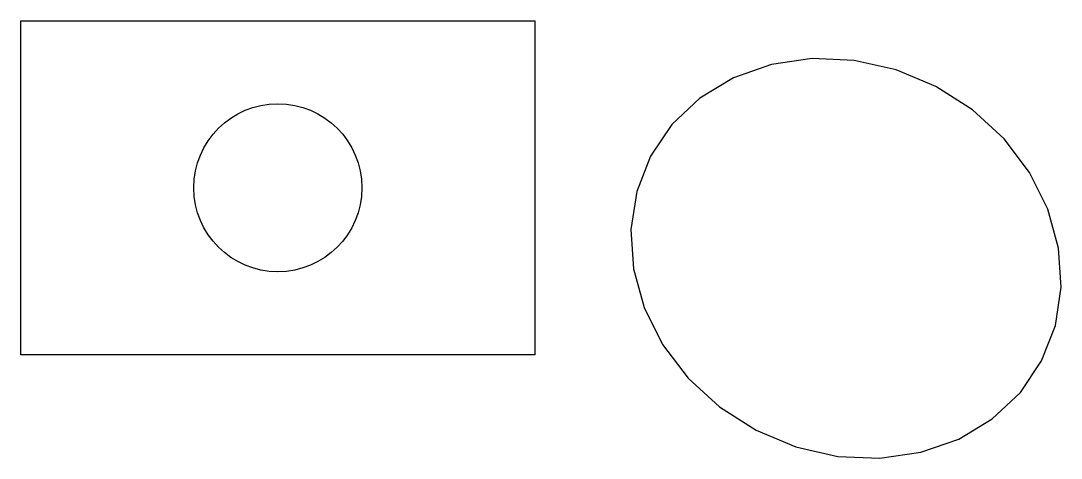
# Model space of a CAD drawing. Extents: x -77 to 71, y 28 to 90.
import ezdxf

# ---------------------------------------------------------------- set-up
doc = ezdxf.new("R2010")
doc.units = 0
doc.layers.get('0').update_dxf_attribs({"linetype": 'CONTINUOUS'})

msp = doc.modelspace()

# ---------------------------------------------------------------- linework, layer by layer
for points in [[(-76.66, 42.3), (-76.66, 89.66), (-3.73, 89.66), (-3.73, 42.3)], [(68.16, 41.43), (70.12, 46.46), (70.93, 51.86), (70.57, 57.42), (69.06, 62.92), (66.44, 68.15), (62.82, 72.92), (58.34, 77.03), (53.17, 80.33), (47.52, 82.7), (41.58, 84.04), (35.61, 84.3), (29.82, 83.47), (24.43, 81.58), (19.66, 78.71), (15.69, 74.96), (12.66, 70.48), (10.71, 65.45), (9.89, 60.05), (10.25, 54.49), (11.77, 48.99), (14.38, 43.76), (18, 38.99), (22.48, 34.88), (27.65, 31.58), (33.31, 29.21), (39.24, 27.87), (45.22, 27.62), (51.01, 28.45), (56.39, 30.33), (61.16, 33.21), (65.14, 36.95)]]:
    msp.add_lwpolyline(points, close=True)
msp.add_circle((-40.19, 65.98), 11.92)

doc.saveas('drawing.dxf')
